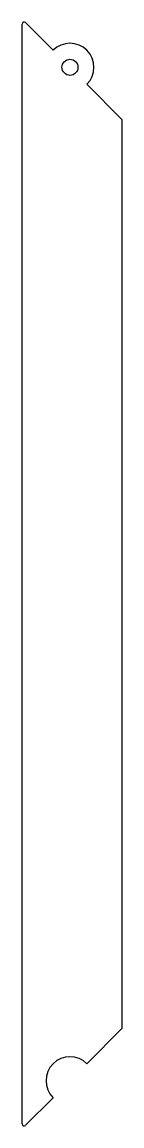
# Model space of a CAD drawing. Header units: millimetres. Extents: x 123 to 148, y -36 to 240.
import ezdxf

# ---------------------------------------------------------------- set-up
doc = ezdxf.new("R2010")
doc.units = ezdxf.units.MM

msp = doc.modelspace()

# ---------------------------------------------------------------- linework, layer by layer
at = {"color": 7, "linetype": 'Continuous', "lineweight": 25}
for p, q in [((123.23, -35.55), (123.23, 239.04)), ((124.09, 239.39), (130.99, 232.49)), ((139.48, 224), (148.23, 215.24)), ((148.23, 215.24), (148.23, -11.76)), ((148.23, -11.76), (139.48, -20.51)), ((130.99, -29), (124.09, -35.9))]:
    msp.add_line(p, q, dxfattribs=at)
msp.add_circle((135.23, 228.24), 2, dxfattribs=at)
for centre, radius, start, end in [((123.73, 239.04), 0.5, 45, 180), ((135.23, 228.24), 6, 315, 135), ((135.23, -24.76), 6, 45, 225), ((123.73, -35.55), 0.5, 180, 315)]:
    msp.add_arc(centre, radius, start, end, dxfattribs=at)

doc.saveas('drawing.dxf')
